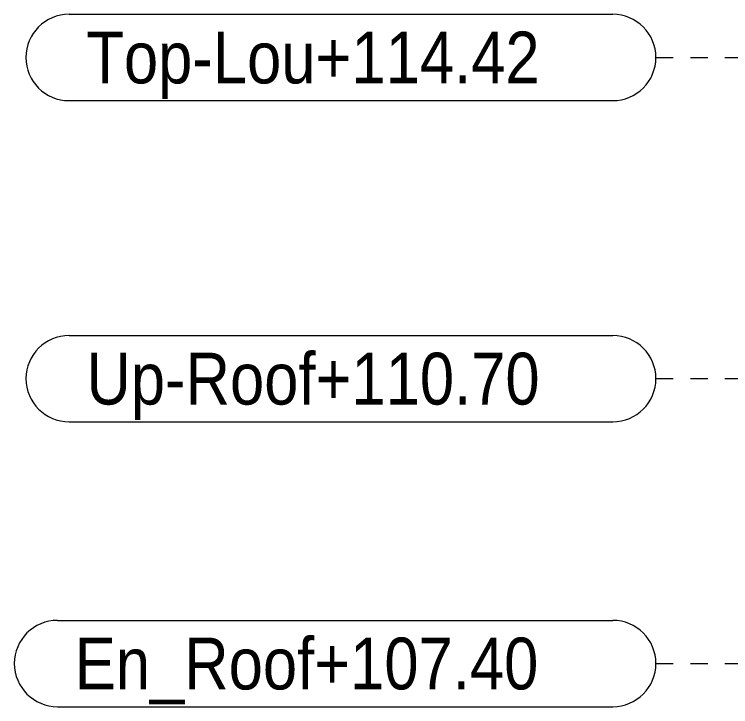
# Model space of a CAD drawing. Header units: millimetres. Extents: x 652937 to 1670132, y 1473552 to 2851037.
# Drawn here: x 663495.88 to 663504.17, y 1524529.72 to 1524537.74 of the extents above; entities that cross this region are included whole.
import ezdxf

# ---------------------------------------------------------------- set-up
doc = ezdxf.new("R2010")
doc.units = ezdxf.units.MM
doc.linetypes.add('XKITLINE00', pattern=[0])
doc.linetypes.add('XKITLINE01', pattern=[4, 1, -1, 1, -1])
doc.layers.add('S-GRID', color=7, linetype='Continuous', lineweight=9)
doc.styles.add('Arial', font='arial.ttf')

# ---------------------------------------------------------------- blocks, each defined once
blk = doc.blocks.new('*A24823555')
at = {"layer": 'S-GRID', "color": 7, "linetype": 'XKITLINE01', "lineweight": 0}
blk.add_line((139.952037, 47.972868), (282.742408, 47.972868), dxfattribs=at)
at = {"layer": 'S-GRID', "color": 7, "style": 'Arial', "width": 0.85}
blk.add_text('Up-Roof+110.70', height=3, dxfattribs=at).set_placement((106.98231, 46.472868))
blk = doc.blocks.new('*A24833556')
at = {"layer": 'S-GRID', "color": 7, "linetype": 'XKITLINE01', "lineweight": 0}
blk.add_line((139.952037, 31.472868), (282.742408, 31.472868), dxfattribs=at)
at = {"layer": 'S-GRID', "color": 7, "style": 'Arial', "width": 0.85}
blk.add_text('En_Roof+107.40', height=3, dxfattribs=at).set_placement((106.308482, 29.972868))
blk = doc.blocks.new('*A24863559')
at = {"layer": 'S-GRID', "color": 7, "linetype": 'XKITLINE01', "lineweight": 0}
blk.add_line((139.952037, 66.572868), (282.742408, 66.572868), dxfattribs=at)
at = {"layer": 'S-GRID', "color": 7, "style": 'Arial', "width": 0.85}
blk.add_text('Top-Lou+114.42', height=3, dxfattribs=at).set_placement((106.977916, 65.072868))
blk = doc.blocks.new('*A24933566')
at = {"layer": 'S-GRID', "color": 7, "linetype": 'XKITLINE00', "lineweight": 0}
for p, q in [((105.98231, 50.472868), (137.452037, 50.472868)), ((105.98231, 45.472868), (137.452037, 45.472868))]:
    blk.add_line(p, q, dxfattribs=at)
for centre, start, end in [((105.98231, 47.972868), 90, 270), ((137.452037, 47.972868), 270, 90)]:
    blk.add_arc(centre, 2.5, start, end, dxfattribs=at)
blk = doc.blocks.new('*A24943567')
at = {"layer": 'S-GRID', "color": 7, "linetype": 'XKITLINE00', "lineweight": 0}
for p, q in [((105.308482, 33.972868), (137.452037, 33.972868)), ((105.308482, 28.972868), (137.452037, 28.972868))]:
    blk.add_line(p, q, dxfattribs=at)
for centre, start, end in [((105.308482, 31.472868), 90, 270), ((137.452037, 31.472868), 270, 90)]:
    blk.add_arc(centre, 2.5, start, end, dxfattribs=at)
blk = doc.blocks.new('*A24973570')
at = {"layer": 'S-GRID', "color": 7, "linetype": 'XKITLINE00', "lineweight": 0}
for p, q in [((105.977916, 69.072868), (137.452037, 69.072868)), ((105.977916, 64.072868), (137.452037, 64.072868))]:
    blk.add_line(p, q, dxfattribs=at)
for centre, start, end in [((105.977916, 66.572868), 90, 270), ((137.452037, 66.572868), 270, 90)]:
    blk.add_arc(centre, 2.5, start, end, dxfattribs=at)

msp = doc.modelspace()

# ---------------------------------------------------------------- block references
at = {"color": 7, "lineweight": 0, "xscale": 0.2, "yscale": 0.2, "zscale": 0.2}
for name in ['*A24973570', '*A24863559', '*A24933566', '*A24823555', '*A24943567', '*A24833556']:
    msp.add_blockref(name, (663475.3182, 1524523.9257), dxfattribs=at)

doc.saveas('drawing.dxf')
